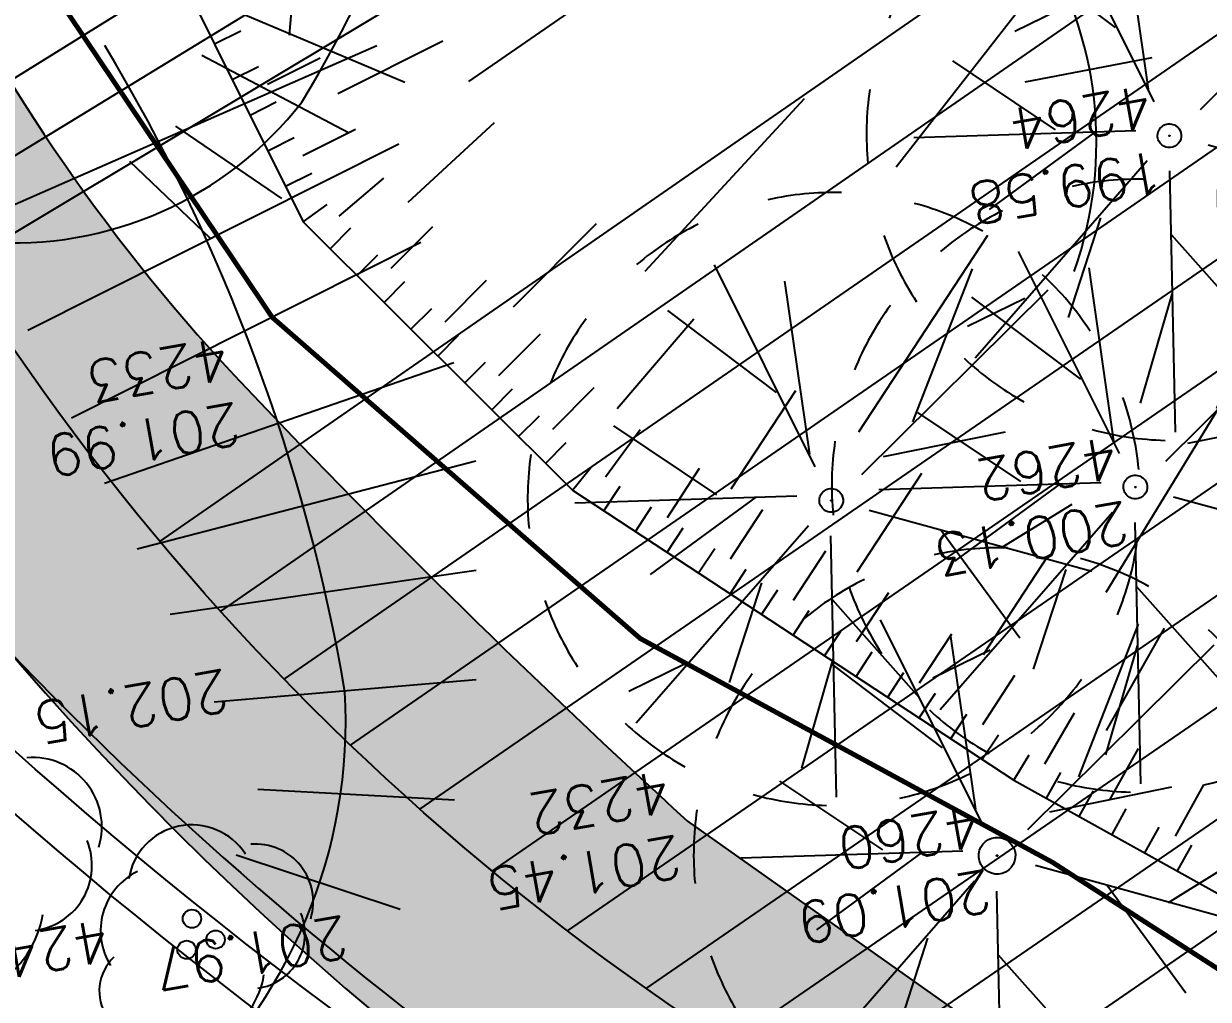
# Model space of a CAD drawing. Extents: x -2313930 to 3286427, y -3858277 to 2572692.
# Drawn here: x 475589 to 485261, y -319879 to -311919 of the extents above; entities that cross this region are included whole.
import ezdxf
from ezdxf.enums import TextEntityAlignment as Align
from ezdxf.lldxf.tags import DXFTag

# ---------------------------------------------------------------- set-up
doc = ezdxf.new("R2010")
doc.units = 0
for name, color, linetype, lineweight in [('_GAZELEC-RESERVATION 2', 132, 'Continuous', 18), ('Fond topo - P', 252, 'Continuous', 50), ('Fond topo - VOI', 252, 'Continuous', 25)]:
    doc.layers.add(name, color=color, linetype=linetype, lineweight=lineweight)
for name, color, linetype in [('Fond topo - ESPACE_BOISE', 252, 'Continuous'), ('Fond topo - TAL', 252, 'Continuous'), ('Fond topo - TAL_HAC', 252, 'Continuous'), ('Fond topo - VEG', 252, 'Continuous'), ('Fond topo - Z_500', 252, 'Continuous'), ('prlm-GAZ', 20, 'Continuous'), ('prlm-VRD', 2, 'Continuous'), ('SA - arbuste', 252, 'Continuous'), ('SA - béton balayé', 252, 'Continuous'), ('SA - EBC', 252, 'Continuous'), ('SA - ECL-réso', 252, 'Eclairage public'), ('SA - EP-réso', 252, 'EP'), ('SA - EU-réso', 252, 'EU'), ('SA - limite revêtement', 252, 'Continuous')]:
    doc.layers.add(name, color=color, linetype=linetype)
for name, color, linetype, plot in [('Fond topo - N', 252, 'Continuous', False), ('Fond topo - NCACHE', 252, 'Continuous', False), ('Fond topo - ZCACHE', 252, 'Continuous', False)]:
    doc.layers.add(name, color=color, linetype=linetype, plot=plot)
doc.styles.add('Lignes', font='arial.ttf', dxfattribs={"height": 0.35})
doc.styles.add('SIMPLEX', font='simplex_.ttf', dxfattribs={"height": 1.25})
tags = doc.linetypes.add('Eclairage public', pattern='A,5,-0.25,["ECL",Lignes,S=1,R=0,X=0,Y=-0.18],-1.25', length=6.5).pattern_tags.tags
tags[15:16] = [DXFTag(74, 4), DXFTag(75, 0), DXFTag(340, '0'), DXFTag(46, 0.0), DXFTag(50, 0.0), DXFTag(44, 0.0), DXFTag(45, 0.0)]
tags[4:5] = [DXFTag(74, 4), DXFTag(75, 0), DXFTag(340, '0'), DXFTag(46, 0.0), DXFTag(50, 0.0), DXFTag(44, 0.0), DXFTag(45, 0.0)]
tags = doc.linetypes.add('EP', pattern='A,5,-0.25,["EP",Lignes,S=1,R=0,X=0,Y=-0.18],-1.25', length=6.5).pattern_tags.tags
tags[15:16] = [DXFTag(74, 4), DXFTag(75, 0), DXFTag(340, '0'), DXFTag(46, 0.0), DXFTag(50, 0.0), DXFTag(44, 0.0), DXFTag(45, 0.0)]
tags[4:5] = [DXFTag(74, 4), DXFTag(75, 0), DXFTag(340, '0'), DXFTag(46, 0.0), DXFTag(50, 0.0), DXFTag(44, 0.0), DXFTag(45, 0.0)]
tags = doc.linetypes.add('EU', pattern='A,5,-0.25,["EU",Lignes,S=1,R=0,X=0,Y=-0.18],-1.25', length=6.5).pattern_tags.tags
tags[15:16] = [DXFTag(74, 4), DXFTag(75, 0), DXFTag(340, '0'), DXFTag(46, 0.0), DXFTag(50, 0.0), DXFTag(44, 0.0), DXFTag(45, 0.0)]
tags[4:5] = [DXFTag(74, 4), DXFTag(75, 0), DXFTag(340, '0'), DXFTag(46, 0.0), DXFTag(50, 0.0), DXFTag(44, 0.0), DXFTag(45, 0.0)]
tags = doc.linetypes.add('L1', pattern=[1.0000000298023224, 0.6000000238418579, -0.4000000059604645]).pattern_tags.tags
tags[6:7] = [DXFTag(74, 4), DXFTag(75, 0), DXFTag(340, '0'), DXFTag(46, 0.0), DXFTag(50, 0.0), DXFTag(44, 0.0), DXFTag(45, 0.0)]
tags[4:5] = [DXFTag(74, 4), DXFTag(75, 0), DXFTag(340, '0'), DXFTag(46, 0.0), DXFTag(50, 0.0), DXFTag(44, 0.0), DXFTag(45, 0.0)]
tags = doc.linetypes.add('L16', pattern=[0.37500001490116125, 0.300000011920929, -0.07500000298023224]).pattern_tags.tags
tags[6:7] = [DXFTag(74, 4), DXFTag(75, 0), DXFTag(340, '0'), DXFTag(46, 0.0), DXFTag(50, 0.0), DXFTag(44, 0.0), DXFTag(45, 0.0)]
tags[4:5] = [DXFTag(74, 4), DXFTag(75, 0), DXFTag(340, '0'), DXFTag(46, 0.0), DXFTag(50, 0.0), DXFTag(44, 0.0), DXFTag(45, 0.0)]

# ---------------------------------------------------------------- blocks, each defined once
blk = doc.blocks.new('PTOPO')
at = {"layer": 'Fond topo - NCACHE', "style": 'SIMPLEX'}
blk.add_attdef('MAT', text='', height=0.34, dxfattribs=at).set_placement((0.09999999986030161, -0.09999999962747097), align=Align.TOP_LEFT)
at = {"layer": 'Fond topo - ZCACHE', "style": 'SIMPLEX'}
blk.add_attdef('ALT', (0.09999999986030161, 0.09999999962747097), '', height=0.34, dxfattribs=at)
blk = doc.blocks.new('RESINEUX')
at = {"ltscale": 2}
for p, q in [((-0.074169265, 0.428845282), (-0.014171327, 0.418845625)), ((-0.094168577, 0.388846656), (-0.024170983, 0.388846656)), ((-0.104168234, 0.338848375), (-0.014171327, 0.348848031)), ((-0.11416789, 0.298849749), (-0.014171327, 0.318849062)), ((-0.444156549, 0.058857997), (-0.394158268, 0.108856279)), ((-0.124167546, -0.091136848), (-0.11416789, 0.098856622)), ((-0.41415758, 0.018859372), (-0.374158955, 0.08885696600000001)), ((-0.374158955, -0.011139597), (-0.33416033, 0.08885696600000001)), ((-0.33416033, -0.03113891), (-0.294161704, 0.08885696600000001)), ((-0.294161704, -0.051138223), (-0.264162735, 0.08885696600000001)), ((-0.254163079, -0.06113787900000001), (-0.234163766, 0.08885696600000001)), ((-0.204164797, -0.071137536), (-0.204164797, 0.08885696600000001)), ((-0.164166172, -0.08113719200000001), (-0.164166172, 0.08885696600000001)), ((-0.104168234, -0.06113787900000001), (0.025827299, -0.14113513))]:
    blk.add_line(p, q, dxfattribs=at)
for centre, major_axis, ratio, start_param, end_param in [((0.125824658, 0.32584846), (-0.141416496, 0.141416496), 0.9999999999990478, 6.0187679254481, 7.001196311805126), ((0.626553274, 0.375004286), (0.495806787, 0.495806787), 0.9999999999992479, 2.407115294926716, 2.808261770600389), ((-0.271161699, 0.231851691), (-0.148487321, 0.148487321), 0.999999999999426, 1.039500649605982, 1.948537937165391), ((-0.132308309, 0.771717634), (0.5413446150000001, 0.5413446150000001), 0.999999999999071, 3.63264165587472, 4.003214602841574), ((-0.265161906, -0.212133051), (-0.141416496, 0.141416496), 0.9999999999999891, 2.259520706035595, 3.289317319450373)]:
    blk.add_ellipse(centre, major_axis=major_axis, ratio=ratio, start_param=start_param, end_param=end_param, dxfattribs=at)
blk = doc.blocks.new('VEG14')
at = {"ltscale": 2, "flags": 128}
for points in [[(0.5, 0, -1), (-0.5, 0, -1)], [(0.016, 0, -1), (-0.016, 0, -1)]]:
    blk.add_lwpolyline(points, format="xyb", close=True, dxfattribs=at)
blk = doc.blocks.new('VEG12')
at = {"ltscale": 2}
for p, q in [((0.01815258799999997, 0.057406781), (0.100441039, 0.47293725)), ((0.05749608, 0.253444298), (0.145517598, 0.414706841)), ((0.037902722, 0.15845596), (-0.06593155700000003, 0.344147082)), ((-0.158788295, 0.086017079), (-0.245985314, 0.284587218)), ((0.04981112299999996, 0.033821695), (0.391570728, 0.285894318)), ((0.143890955, 0.107467204), (0.230033352, 0.253971609)), ((0.2917471699999999, 0.208620217), (0.392372872, 0.233301274)), ((-0.05229389700000003, 0.02983962500000001), (-0.383643778, 0.204631851)), ((-0.25001839, 0.135126714), (-0.3755999820000001, 0.091127132)), ((0.122915307, -0.02992704099999999), (0.317230371, 0.05540147100000001)), ((0.057557527, -0.01766878999999999), (0.411943876, -0.08413611500000001)), ((-0.05265807700000003, -0.029192154), (-0.412380265, -0.256628677)), ((-0.09359106700000003, -0.049762263), (-0.2956446150000001, -0.04653133200000001)), ((0.01825986499999999, -0.057372749), (0.107637982, -0.4128258760000001)), ((0.184132294, -0.04763066399999999), (0.323120213, -0.192805613)), ((-0.151821475, -0.09483882200000002), (-0.2999525240000001, -0.315936062)), ((0.02259491799999996, -0.07955337300000001), (0.001649748999999978, -0.36183712)), ((0.05371548199999998, -0.188497704), (0.197263789, -0.356749422))]:
    blk.add_line(p, q, dxfattribs=at)
for start, end in [(90, 103.8461539085843), (62.30769199853572, 76.15384597947835), (117.6923078993823, 131.5384619204946), (34.61538499867542, 48.46153799321151), (145.3846149358338, 159.2307690506909), (6.923076979206323, 20.76923090842763), (173.0769230068974, 186.9230769931026), (339.2307689837768, 353.0769230207937), (200.7692310571047, 214.6153850641662), (311.5384620067885, 325.3846150013246), (228.4615380795054, 242.3076921006177), (283.8461540205217, 297.6923080014643), (256.1538460914157, 270)]:
    blk.add_arc((0, 0), 0.496982058, start, end, dxfattribs=at)
blk = doc.blocks.new('A$C1F970F0F')
at = {"layer": 'SA - béton balayé'}
h = blk.add_hatch(dxfattribs=at)
h.set_pattern_fill('BETON_BALAYE', color=256, scale=49.99999999999999, angle=-10.72360141139323, style=0, pattern_type=2)
h.set_pattern_definition([(349.2763985886067, (-277130161.1279894, -473864756.7787022), (117.3825536141096, 28.65896207176165), [749.9999999999999, -99.99999999999999, 250, -49.99999999999999]), (349.2763985886067, (-277130091.1375459, -473864744.5890418), (-36.75306622226226, 74.64222748057564), [150, -16.5, 299.9999999999999, -37.49999999999999]), (349.2763985886067, (-277130128.6565508, -473864719.6726964), (261.6928111209335, -15.46358973923611), [399.9999999999999, -69.99999999999999, 200, -49.99999999999999])])
edge = h.paths.add_edge_path()
edge.add_line((-3029.358420432381, 2725.663300409979), (-3176.503412120477, 2699.68824411886))
edge.add_line((-3176.503412120477, 2699.68824411886), (-3197.938926788104, 2817.762816654752))
edge.add_line((-3197.938926788104, 2817.762816654752), (-2585.414526747907, 2927.205998263748))
edge.add_line((-2585.414526747906, 2927.205998263748), (-2578.826355698741, 2888.03185968563))
edge.add_line((-2578.826355698741, 2888.03185968563), (-1904.134724859205, 2936.930201529326))
edge.add_line((-1904.134724859205, 2936.930201529326), (-556.7846852388789, 3176.476094804919))
edge.add_arc((-574.2892230096678, 3274.932131851878), 100.0000003678063, 280.0812987824421, 378.0302388281741)
edge.add_arc((1605.009413828708, 4000.887508871435), 2197.033974330638, 193.9407361550014, 198.4415558139132, ccw=False)
edge.add_line((-527.3118890800722, 3471.582166447442), (-688.4548001430187, 4457.417421807394))
edge.add_arc((-1789.293175567613, 4303.567778650573), 1111.537152553589, 7.955943186170549, 45.96465422619263)
edge.add_arc((19.33927830369248, 6251.945001042874), 1547.302139566071, 192.879059078743, 227.9674271135737, ccw=False)
edge.add_line((-1489.03695480859, 5907.060889278498), (-1560.044395075191, 6307.792480241876))
edge.add_line((-1560.044395075191, 6307.792480241875), (-1284.318385454477, 6356.528171834126))
edge.add_line((-1284.318385454477, 6356.528171834125), (-1215.319194815332, 5966.159823136683))
edge.add_arc((19.3392790080029, 6251.94500138343), 1267.302140410601, 193.0326782619799, 228.1653141634967)
edge.add_arc((-1789.293174348239, 4303.567779083163), 1391.537151259583, 7.955943178051314, 46.18746477798038, ccw=False)
edge.add_line((-411.1498586048565, 4496.172671736105), (-275.2797675438888, 3639.964293068523))
edge.add_arc((3153.449018752114, 4499.098145884332), 3534.726590138055, 194.066934089328, 205.9179933813439)
edge.add_arc((1360.60453142281, 3627.843744498979), 1541.393806160593, 205.917993299705, 223.4935397732298)
edge.add_arc((5328.644473156121, 7392.522830198402), 7011.142392459067, 223.4935397712739, 227.6166324867172)
edge.add_line((602.5175779411827, 2213.735113210599), (898.3231051051232, 2004.633868360899))
edge.add_line((898.3231051051231, 2004.633868360899), (847.6940603821262, 1728.843869632567))
edge.add_arc((1998.283496401869, 4025.384621252822), 2568.648569604794, 204.8031901930446, 243.3886814322684, ccw=False)
edge.add_arc((-512.7503180231788, 2859.286821588871), 199.9999996293523, 26.27723080957601, 100.08129874951)
edge.add_line((-547.7593932520969, 3056.198894580915), (-1889.254979973833, 2817.69386697183))
edge.add_line((-1889.254979973833, 2817.69386697183), (-1913.538162964921, 2815.933940840666))
edge.add_line((-1913.538162964921, 2815.933940840666), (-2036.659527240996, 1231.702232686619))
edge.add_line((-2036.659527240996, 1231.702232686619), (-2036.482519291774, 133.7400379066587))
edge.add_arc((-1936.482520511362, 133.7561594007732), 100.0000000799253, 180.0092369357546, 270.0092369145096)
edge.add_line((-1936.466399054336, 33.7561606747783), (-1436.448871649034, 33.83677102289278))
edge.add_line((-1436.448871649034, 33.83677102289275), (-1436.428442326689, -86.1632271734652))
edge.add_line((-1436.42844232669, -86.1632271734652), (-1936.447053287466, -86.24383772407744))
edge.add_arc((-1936.482520706155, 133.7561592480878), 219.9999998311147, 180.0092368832574, 270.00923697005237, ccw=False)
edge.add_line((-2156.482517686297, 133.7206921626651), (-2156.660235340263, 1236.084975973609))
edge.add_line((-2156.660235340263, 1236.084975973609), (-2034.581792946551, 2807.161291871891))
edge.add_line((-2034.581792946552, 2807.16129187189), (-3029.358420432381, 2725.663300409979))
at = {"layer": 'SA - EBC'}
h = blk.add_hatch(dxfattribs=at)
h.set_pattern_fill('_USER', color=256, scale=74.99999999999999, angle=-325.7236014113932, style=0, pattern_type=0)
h.set_pattern_definition([(34.27639858860678, (-277130161.1279894, -473864756.7787022), (-42.238928459823, 61.97477650275113), [])])
edge = h.paths.add_edge_path()
edge.add_line((5801.470568619522, -3162.013069131843), (4083.559282644929, -3271.123614088357))
edge.add_line((4083.559282644929, -3271.123614088356), (4014.481307725509, -3717.332461968055))
edge.add_line((4014.48130772551, -3717.332461968055), (3135.517961824245, -3810.19300101904))
edge.add_line((3135.517961824245, -3810.19300101904), (2274.245008604417, -3693.648081323564))
edge.add_line((2274.245008604417, -3693.648081323564), (1554.636776175834, -3420.099318784944))
edge.add_arc((2508.775769578408, -2315.674454232369), 1459.498372788833, 157.1868533427094, 229.1754823893534, ccw=False)
edge.add_arc((1966.013830892235, -2087.371785851423), 870.6752834691503, 94.3015183869224, 157.1868533106914, ccw=False)
edge.add_line((1900.708697991695, -1219.149067345796), (2859.239020416566, -1223.495634912559))
edge.add_arc((3100.860739749298, 1265.329539486049), 2500.526305395239, 264.4549516394795, 302.9422754293212)
edge.add_arc((4209.331858878893, -445.3369775435177), 462.1229708170858, 302.9422754305585, 376.8336969250394)
edge.add_arc((2214.122706379954, -1049.006753214115), 2546.655714682971, 16.8336969158998, 38.14703645440247)
edge.add_arc((3041.32627014761, -399.2990096244524), 1494.806919462396, 38.14703657403813, 72.97328584086019)
edge.add_line((3479.031970107599, 1029.988031775616), (2182.437305702805, 1414.38613606858))
edge.add_line((2182.437305702805, 1414.38613606858), (1056.590900019184, 1822.819186472099))
edge.add_arc((1766.412018482452, 3779.442320525911), 2081.398594438606, 212.7495497786225, 250.0603089288685, ccw=False)
edge.add_line((15.86575126143373, 2653.472571668582), (-104.0907319930869, 3091.26353710603))
edge.add_line((-104.0907319930869, 3091.26353710603), (-169.6986146466322, 3639.54836895815))
edge.add_line((-169.6986146466322, 3639.548368958149), (-35.58090533515337, 6158.014854826562))
edge.add_arc((-194.3533792400212, 7143.826589584332), 998.5156357593988, 279.1493507374978, 373.962283499627)
edge.add_arc((2392.201579171132, 7786.918955579627), 1666.786287877102, 172.6269749467245, 193.9622835974407, ccw=False)
edge.add_arc((-45.50651600643437, 8102.354993671941), 791.2455775503726, -7.373025019439765, 16.43829965925021)
edge.add_line((713.3969204091394, 8326.263765657093), (486.7428317772967, 9142.81155059313))
edge.add_line((486.7428317772967, 9142.811550593131), (1338.845530021721, 9564.23852196786))
edge.add_line((1338.845530021721, 9564.23852196786), (1632.623584095551, 8945.24637913095))
edge.add_line((1632.623584095551, 8945.246379130947), (1394.029444699765, 8829.874494032001))
edge.add_line((1394.029444699765, 8829.874494032001), (1731.997733793977, 8131.230781666551))
edge.add_arc((1233.216649704336, 7889.945865525577), 554.0766919865823, -19.640967550384175, 25.815335324856676, ccw=False)
edge.add_line((1755.055695752756, 7703.706797235046), (1558.214479468655, 6807.520788570679))
edge.add_line((1558.214479468655, 6807.52078857068), (1570.021725572625, 6609.158708993335))
edge.add_line((1570.021725572625, 6609.158708993335), (1852.913141606868, 5734.125706863067))
edge.add_line((1852.913141606869, 5734.125706863067), (2726.748207475315, 4020.986816292172))
edge.add_line((2726.748207475315, 4020.986816292172), (3802.352916265851, 4004.947770972833))
edge.add_arc((8355.58168857983, 5950.706307988518), 4951.552134169374, 203.138762427905, 230.8301436200186)
edge.add_arc((13583.66465597079, 12367.85935474512), 13228.79229856088, 230.8301435441083, 233.1638398044412)
edge.add_line((5652.622255943647, 1780.153648245416), (4998.697813068342, 1820.441475819727))
edge.add_line((4998.697813068342, 1820.441475819727), (4863.841220233488, 767.0816613875431))
edge.add_line((4863.841220233488, 767.0816613875434), (5595.355488733695, 631.185878681516))
edge.add_line((5595.355488733695, 631.1858786815158), (5852.747939948536, -2020.707044821664))
edge.add_line((5852.747939948536, -2020.707044821665), (5881.394298709887, -2966.563612924887))
edge.add_line((5881.394298709887, -2966.563612924887), (5801.470568619523, -3162.013069131842))
at = {"layer": 'Fond topo - ESPACE_BOISE', "linetype": 'L1', "ltscale": 2, "flags": 128}
blk.add_lwpolyline([(5801.470568619522, -3162.013069131843), (4083.559282644929, -3271.123614088356), (4014.48130772551, -3717.332461968055), (3135.517961824245, -3810.19300101904), (2274.245008604417, -3693.648081323564), (1554.636776175834, -3420.099318784944, -0.3248648439675891), (1163.447808694293, -1749.787382690587, -0.2814891279475962), (1900.708697991695, -1219.149067345796), (2859.239020416566, -1223.495634912559, 0.1695292870025676), (4460.631470672048, -833.159289007697, 0.3340686001642133), (4651.652558133293, -311.5085830883972, 0.09326601102169153), (4216.884593398947, 524.0158635944096, 0.153138720952933), (3479.031970107599, 1029.988031775616), (2182.437305702805, 1414.38613606858), (1056.590900019184, 1822.819186472099, -0.1642525569996709), (15.86575126143373, 2653.472571668582), (-104.0907319930869, 3091.26353710603), (-169.6986146466322, 3639.548368958149), (-35.58090533515337, 6158.014854826562, 0.4390366150430304), (774.660880078399, 7384.751557306568, -0.09336270405047195), (739.1967976091219, 8000.81547627212, 0.104271961321091), (713.3969204091394, 8326.263765657093), (486.7428317772967, 9142.811550593131), (1338.845530021721, 9564.23852196786), (1632.623584095551, 8945.246379130947), (1394.029444699765, 8829.874494032001), (1731.997733793977, 8131.23078166655, -0.2009829630843761), (1755.055695752756, 7703.706797235046), (1558.214479468655, 6807.52078857068), (1570.021725572625, 6609.158708993335), (1852.913141606869, 5734.125706863067), (2726.748207475315, 4020.986816292172), (3802.352916265851, 4004.947770972833, 0.121417881002313), (5228.074839294609, 2111.882341611708, 0.01018302282179253), (5652.622255943647, 1780.153648245416), (4998.697813068342, 1820.441475819727), (4863.841220233488, 767.0816613875434), (5595.355488733695, 631.1858786815158), (5852.747939948536, -2020.707044821665), (5881.394298709887, -2966.563612924887)], format="xyb", close=True, dxfattribs=at)
at = {"layer": 'Fond topo - TAL', "ltscale": 2, "flags": 128}
blk.add_lwpolyline([(-123.5302720137822, 5221.471523133365), (-191.6498956813264, 5149.89069116634), (-250.1124419443469, 5002.430873541515), (-244.3641489511899, 4796.956972106978), (-172.4301427361494, 4538.765070982538), (-111.4085088218977, 4273.775672655443), (-102.3376064494456, 4066.634682282455), (-116.1263785536438, 3786.61701452102), (-123.9270524247917, 3450.200434356116), (-81.42352560867835, 3248.694998352735), (143.8016482546598, 2993.0819321279), (288.7744518628505, 2702.713250865253), (508.5369932070888, 2483.767469360457), (868.9328981152057, 2247.251295349618), (1243.079527777024, 2039.408481325549), (1662.380454104952, 1891.644250489091), (2378.37961133611, 1685.062536819512), (2867.518686564626, 1567.612339461884), (3061.566353946116, 1579.164582815518)], dxfattribs=at)
at = {"layer": 'Fond topo - TAL_HAC', "ltscale": 2}
for p, q in [((772.8802635147189, 2747.642515330168), (1009.269446934344, 3050.258036914865)), ((423.9005921134531, 2817.134388212753), (581.8319077242576, 2926.320923607092)), ((216.2880500584113, 2847.897591307066), (237.7605562286278, 2858.618201445417)), ((316.9487693447723, 2807.467251146017), (402.8387939050211, 2850.349691437897)), ((259.5064766943298, 2815.062899251365), (302.4514888801748, 2836.504119462553)), ((230.78533033445, 2818.860723121028), (252.2578365219957, 2829.581333350883)), ((245.2826107595293, 2789.823855096338), (266.7551168895402, 2800.544465147515)), ((567.8757906224942, 2662.390320955438), (698.1193959323664, 2803.459819023416)), ((288.5010373781186, 2756.989162949131), (331.446049826699, 2778.430382920988)), ((374.5070128090813, 2718.711418323536), (444.9623901901734, 2783.919084917766)), ((259.7798911444031, 2760.786986984476), (281.2523972570847, 2771.507596944146)), ((274.2771714204418, 2731.750118798437), (295.749677573329, 2742.470728845281)), ((317.9624662594077, 2707.289772015666), (354.4821225342729, 2738.439647071104)), ((288.7744518628505, 2702.713250865253), (308.2352878540685, 2716.758743416645)), ((360.6540258318593, 2664.97893343816), (394.5319030838897, 2698.983189575968)), ((460.4606655207148, 2633.299455013908), (528.2164201502524, 2701.307967076184)), ((310.7507060276371, 2680.81867273746), (327.6896446245411, 2697.820800527514)), ((742.2971137891752, 2531.305312471114), (847.6411311144008, 2691.825211728425)), ((332.7269601695474, 2658.924094613999), (349.6658988066571, 2675.926222491226)), ((354.7032142081698, 2637.029516320523), (371.6421529714437, 2654.031644363433)), ((404.6065341614326, 2621.189777182573), (438.4844113905866, 2655.194033324713)), ((376.6794683154216, 2615.13493801405), (393.6184070218482, 2632.137066257301)), ((545.1414287379, 2550.513630108199), (607.5351610600775, 2623.472674651681)), ((398.6557224802083, 2593.240359886257), (415.5946611866349, 2610.242488129507)), ((448.559042393953, 2577.400621040154), (482.4369196855016, 2611.404876886114)), ((420.6319766623242, 2571.345781849969), (437.5709153687508, 2588.34791009322)), ((442.608230827111, 2549.451203722176), (459.5471694191552, 2566.453331987088)), ((492.5115505744857, 2533.611464623217), (526.3894278833634, 2567.615720560683)), ((638.1399758077729, 2484.833387913015), (690.8119844589473, 2565.093337543837)), ((944.3513199310701, 2400.511277890434), (1044.465446824877, 2564.344002288767)), ((464.5844848775154, 2527.556625616044), (481.5234235492835, 2544.558753676283)), ((535.557860570067, 2494.667565598511), (563.8934295695601, 2533.411539660048)), ((486.5607390423021, 2505.66204748825), (503.4996776794117, 2522.664175365478)), ((508.5369932070888, 2483.767469360457), (523.6681612699489, 2502.396687147282)), ((586.0614069286803, 2461.597425660224), (612.3974112109444, 2501.72740024687)), ((741.1102343891926, 2417.257338351262), (793.7822429883793, 2497.517287707566)), ((534.2795577865879, 2466.873456935097), (547.4475598992964, 2486.93844432859)), ((560.0221224631401, 2449.979444396568), (573.1901245758485, 2470.044431790062)), ((637.5465362193902, 2427.809400879346), (663.8825405363127, 2467.939375649004)), ((585.7646870599685, 2433.085432062714), (598.932689281512, 2453.150419530384)), ((611.5072517538499, 2416.191419615692), (624.675253843682, 2436.256407013518)), ((689.0316654581122, 2394.021375823952), (715.3676697750349, 2434.15135059361)), ((844.0804929186245, 2349.681288514991), (896.752501569799, 2429.941238145813)), ((637.2498163160199, 2399.297407098826), (650.4178184287283, 2419.36239449232)), ((662.9923810272305, 2382.403394743309), (676.1603831170626, 2402.468382141135)), ((740.5167947834805, 2360.233351226088), (766.8527990657446, 2400.363325812734)), ((688.7349456067298, 2365.509382317949), (701.9029478109439, 2385.574369694114)), ((944.5600629957671, 2287.593709061917), (991.9501381779589, 2371.081317656717)), ((714.4775102950639, 2348.615369966765), (727.6455123731139, 2368.680357177247)), ((792.0019240222027, 2326.445326170694), (818.3379283564545, 2366.575301031857)), ((740.2200748801104, 2331.721357445567), (753.3880770843246, 2351.786344821731)), ((765.9626395857738, 2314.827345185889), (779.1306416984822, 2334.892332579382)), ((843.4870532553775, 2292.657301211138), (869.8230575723002, 2332.787275980796)), ((791.7052041708201, 2297.93333266469), (804.8732063403759, 2317.998319857843)), ((894.33253933588, 2260.586680250939), (918.4111501589706, 2302.110414368101)), ((817.4477688244959, 2281.039320130495), (830.6157709372044, 2301.104307523988)), ((843.1903334615299, 2264.145307883814), (856.3583356657443, 2284.210295259978)), ((947.3995227909488, 2231.11667267924), (970.7089758443456, 2273.077003943078)), ((868.9328981152057, 2247.251295349618), (881.3526949142174, 2267.787815050962)), ((895.6576573427967, 2232.405380034765), (907.3123838892541, 2253.38554552076)), ((922.3824166618933, 2217.559464702581), (934.0371431688327, 2238.539630480424)), ((1000.849041354966, 2201.424842123709), (1024.158494391033, 2243.385173296041)), ((949.1071758839369, 2202.713549483566), (960.7619023388885, 2223.693714986891)), ((975.8319351115279, 2187.867634168713), (987.4866616579852, 2208.847799654709)), ((1002.556694430624, 2173.02171883653), (1014.211420885576, 2194.001884339855))]:
    blk.add_line(p, q, dxfattribs=at)
at = {"layer": 'Fond topo - VOI', "linetype": 'L16', "ltscale": 2, "flags": 128}
blk.add_lwpolyline([(-410.4573954082604, 4496.281983435452), (-275.2797675438889, 3639.964293068524, 0.05175614001462255), (-25.75674943525667, 2954.12476405697, 0.07683847699775821), (242.3973429298351, 2566.944338701083, 0.01799232695016924), (602.5175779411827, 2213.735113210599), (898.3231434213683, 2004.634077694301), (1143.547512896615, 1887.824205350663), (1442.276114517919, 1769.658652589777), (1681.948853588895, 1683.954706367697), (2114.845544182086, 1578.014617527221), (2515.756121386211, 1462.263694100857), (2910.512600857042, 1321.392171708825), (3516.952153602057, 1025.948174333774), (3901.184930821766, 864.3683668971058), (4241.50575886574, 689.604471750609), (4497.895798403801, 355.994847623038), (4647.689449561236, -149.636488564905), (4746.352122538518, -642.243459669855), (4898.077129065638, -1354.668971112381), (4990.027461718793, -2094.77839309662), (5021.209996846888, -2419.063814886839), (5045.042919798527, -2502.419951333245, 0.2291964161509024), (5239.005744553338, -2711.489723728723), (5354.800928152768, -2670.843148670674), (5445.831428399385, -2528.106701577661), (5524.939717540758, -2152.462322599101), (5588.808554118679, -1772.826003617761), (5596.946294726647, -1078.989912171996), (5595.427037839852, -760.3391798385524), (5607.922173153986, 21.2368958841555), (5625.650588417848, 675.8970783981483), (5679.873644702147, 1402.6777603776)], format="xyb", dxfattribs=at)
at = {"layer": 'SA - arbuste'}
for centre in [(197.8852660608181, 2134.070615262249), (217.1782430352579, 2117.096123405284), (193.5420061226714, 2108.710845466079)]:
    blk.add_circle(centre, 7.5, dxfattribs=at)
at = {"layer": 'SA - arbuste', "ltscale": 0.800000011920929}
for centre, radius, start, end in [((67.74421618363317, 2209.087540124813), 56.59152, 342.9842594908044, 94.63470451053406), ((197.7453941705863, 2158.565023285696), 52.09335999999999, 32.90494436753904, 171.1222226947237), ((62.74443975517164, 2177.582995264067), 53.515008, 277.8831335487014, 22.28760135417932), ((249.752930866765, 2147.85047376835), 47.1596, 342.9842594908044, 94.63470455183064), ((177.2491031189035, 2124.257171719683), 53.97568, 116.3248627154267, 211.8320558480262), ((-4.938497025062134, 2150.779806719638), 82.09075199999998, 251.0377365658391, 350.7437826127198), ((245.5864505394057, 2121.596686457761), 44.59584, 277.883133485357, 22.28760127864609), ((160.1449955609248, 2075.024203158423), 37.90984, 133.2696686351559, 293.7521365895177), ((189.1840032024413, 2099.260695960484), 68.40896, 251.0377365927819, 350.7437825594993)]:
    blk.add_arc(centre, radius, start, end, dxfattribs=at)
at = {"layer": 'SA - ECL-réso', "ltscale": 0.75, "elevation": 9.999999999999998e-08, "flags": 128}
blk.add_lwpolyline([(-1475.110443905265, 5766.401422545955, 0.1362120017762133), (-838.9789361074819, 4822.492392310165, -0.03575262993527941), (-599.8260445017723, 3757.456632320135, 0.08458757116206624), (-142.8597030717047, 2572.739655090864, 0.1018241665879795), (784.6364305523733, 1789.941469141512, -0.1154325763872777), (1801.014147016003, 1141.354277914741)], format="xyb", dxfattribs=at)
at = {"layer": 'SA - EP-réso', "ltscale": 0.75, "elevation": 9.999999999999998e-08, "flags": 128}
blk.add_lwpolyline([(2566.152516580046, 876.3103505561792), (2567.183615954937, 961.9083501940681, 0.3038135515548239), (2422.871377904824, 1127.726289594517), (1293.799864130439, 1498.886731004649, -0.2451589190929156), (-1104.395255167816, 4052.061781908328), (-1490.651059086209, 6224.425435984132, 0.2442911667358615), (-1508.197340965751, 6251.265406478272)], format="xyb", dxfattribs=at)
at = {"layer": 'SA - EU-réso', "ltscale": 0.75, "elevation": 9.999999999999998e-08, "flags": 128}
blk.add_lwpolyline([(2617.534404683669, 958.3520565071242, 0.02430399992714655), (2617.147610928713, 968.2506084235482, 0.3084876794272485), (2431.642292807388, 1163.244017275639), (1304.186131232575, 1535.139853239783, -0.2470799863846096), (-1058.641706458652, 4066.126741684488), (-1387.237039322209, 5924.109169990921, -0.1208395636719429), (-1366.982120749651, 6059.298974206537), (-1307.40268621278, 6189.662523912101, 0.1663501201703965), (-1302.251692345747, 6260.024822760921)], format="xyb", dxfattribs=at)
at = {"layer": 'SA - limite revêtement', "elevation": 9.999999999999998e-08, "flags": 128}
blk.add_lwpolyline([(-1436.448871649034, 33.83677102289275), (-1936.466399054336, 33.7561606747783, -0.4142135620469812), (-2036.482519291774, 133.7400379066588), (-2036.659527327642, 1231.70223222909), (-1913.538162964921, 2815.933940840666), (-1889.254979973833, 2817.69386697183), (-547.7593932520969, 3056.198894580915, -0.3336449630277845), (-333.4178316771334, 2947.829800860764, 0.1988934486659822), (1104.398889199973, 1617.718371132152)], format="xyb", dxfattribs=at)
at = {"layer": 'Fond topo - P', "ltscale": 2}
ref = blk.add_blockref('PTOPO', (995.983659158841, 2772.986581889563), dxfattribs=dict(at, xscale=99.99999999999994, yscale=99.99999999999994, zscale=99.99999999999994, rotation=190.0656205306617))
ref.add_attrib('MAT', '4264', dxfattribs={"layer": 'Fond topo - N', "color": 0, "ltscale": 2, "height": 33.99999999999999, "rotation": 190.0656204987762, "style": 'SIMPLEX'}).set_placement((984.38981729783, 2781.084904361072), align=Align.TOP_LEFT)
ref.add_attrib('ALT', '199.58', (987.8853364183615, 2761.392739984702), dxfattribs={"layer": 'Fond topo - Z_500', "color": 0, "ltscale": 2, "height": 33.99999999999999, "rotation": 190.0656204987762, "style": 'SIMPLEX'})
ref = blk.add_blockref('PTOPO', (242.3973429298351, 2566.944338701083), dxfattribs=dict(at, xscale=99.99999999999994, yscale=99.99999999999994, zscale=99.99999999999994, rotation=190.0656205306617))
ref.add_attrib('MAT', '4233', dxfattribs={"layer": 'Fond topo - N', "color": 0, "ltscale": 2, "height": 33.99999999999999, "rotation": 190.0656204987762, "style": 'SIMPLEX'}).set_placement((230.8035010064296, 2575.042661468771), align=Align.TOP_LEFT)
ref.add_attrib('ALT', '201.99', (234.2990202066848, 2555.350496887727), dxfattribs={"layer": 'Fond topo - Z_500', "color": 0, "ltscale": 2, "height": 33.99999999999999, "rotation": 190.0656204987762, "style": 'SIMPLEX'})
ref = blk.add_blockref('PTOPO', (968.1480531068212, 2486.281032010831), dxfattribs=dict(at, xscale=99.99999999999994, yscale=99.99999999999994, zscale=99.99999999999994, rotation=190.0656205306617))
ref.add_attrib('MAT', '4262', dxfattribs={"layer": 'Fond topo - N', "color": 0, "ltscale": 2, "height": 33.99999999999999, "rotation": 190.0656204987762, "style": 'SIMPLEX'}).set_placement((956.5542112749215, 2494.37935476119), align=Align.TOP_LEFT)
ref.add_attrib('ALT', '200.13', (960.0497303607946, 2474.687190201808), dxfattribs={"layer": 'Fond topo - Z_500', "color": 0, "ltscale": 2, "height": 33.99999999999999, "rotation": 190.0656204987762, "style": 'SIMPLEX'})
ref = blk.add_blockref('PTOPO', (51.2037546881806, 2304.584091417314), dxfattribs=dict(at, xscale=99.99999999999994, yscale=99.99999999999994, zscale=99.99999999999994, rotation=190.0656205306617))
ref.add_attrib('MAT', '4239', dxfattribs={"layer": 'Fond topo - N', "color": 0, "ltscale": 2, "height": 33.99999999999999, "rotation": 190.0656204987762, "style": 'SIMPLEX'}).set_placement((39.60991280429317, 2312.682413893156), align=Align.TOP_LEFT)
ref.add_attrib('ALT', '202.15', (224.7974559304019, 2337.71590971702), dxfattribs={"layer": 'Fond topo - Z_500', "color": 0, "ltscale": 2, "height": 33.99999999999999, "rotation": 190.0656204987762, "style": 'SIMPLEX'})
ref = blk.add_blockref('PTOPO', (602.5175779411827, 2213.735113210599), dxfattribs=dict(at, xscale=99.99999999999994, yscale=99.99999999999994, zscale=99.99999999999994, rotation=190.0656205306617))
ref.add_attrib('MAT', '4232', dxfattribs={"layer": 'Fond topo - N', "color": 0, "ltscale": 2, "height": 33.99999999999999, "rotation": 190.0656204987762, "style": 'SIMPLEX'}).set_placement((590.9237361439415, 2221.83343614397), align=Align.TOP_LEFT)
ref.add_attrib('ALT', '201.45', (594.4192552180325, 2202.141271397244), dxfattribs={"layer": 'Fond topo - Z_500', "color": 0, "ltscale": 2, "height": 33.99999999999999, "rotation": 190.0656204987762, "style": 'SIMPLEX'})
ref = blk.add_blockref('PTOPO', (855.6666545337623, 2185.685874933852), dxfattribs=dict(at, xscale=99.99999999999994, yscale=99.99999999999994, zscale=99.99999999999994, rotation=190.0656205306617))
ref.add_attrib('MAT', '4260', dxfattribs={"layer": 'Fond topo - N', "color": 0, "ltscale": 2, "height": 33.99999999999999, "rotation": 190.0656204987762, "style": 'SIMPLEX'}).set_placement((844.0728127247392, 2193.784197679879), align=Align.TOP_LEFT)
ref.add_attrib('ALT', '201.09', (847.5683318106121, 2174.092033120497), dxfattribs={"layer": 'Fond topo - Z_500', "color": 0, "ltscale": 2, "height": 33.99999999999999, "rotation": 190.0656204987762, "style": 'SIMPLEX'})
ref = blk.add_blockref('PTOPO', (144.5005904818109, 2092.142593435912), dxfattribs=dict(at, xscale=99.99999999999994, yscale=99.99999999999994, zscale=99.99999999999994, rotation=190.0656205306617))
ref.add_attrib('MAT', '4240', dxfattribs={"layer": 'Fond topo - N', "color": 0, "ltscale": 2, "height": 33.99999999999999, "rotation": 190.0656204987762, "style": 'SIMPLEX'}).set_placement((132.9067486152527, 2100.240916003259), align=Align.TOP_LEFT)
ref.add_attrib('ALT', '201.97', (322.3020656538437, 2136.599515959093), dxfattribs={"layer": 'Fond topo - Z_500', "color": 0, "ltscale": 2, "height": 33.99999999999999, "rotation": 190.0656204987762, "style": 'SIMPLEX'})
at = {"layer": 'Fond topo - VEG', "ltscale": 2, "zscale": 99.99999999999997}
for name, p, xscale, yscale, rotation in [('RESINEUX', (481.2973427888265, 3282.347322088516), 1495.917170092388, 1495.917170092388, 145.849199487197), ('RESINEUX', (75.36073756637182, 2986.082905223622), 1994.55622678985, 1994.55622678985, 116.6488402594871), ('VEG12', (998.7314555945098, 2774.437889337091), 503.1999999999997, 503.1999999999997, 192.432705982593), ('VEG12', (1285.319118077517, 2721.363962790343), 503.1999999999997, 503.1999999999997, 192.432705982593), ('VEG14', (995.983659158841, 2772.986581889563), 19.38, 19.38, 207.8417380991697), ('VEG12', (970.3474786494575, 2487.442705640676), 503.1999999999997, 503.1999999999997, 192.432705982593), ('VEG12', (722.0145675993734, 2476.571699240583), 503.1999999999997, 503.1999999999997, 192.432705982593), ('VEG14', (968.1480531068212, 2486.281032010831), 19.38, 19.38, 207.8417380991697), ('VEG14', (719.8151420740664, 2475.410025702244), 19.38, 19.38, 207.8417380991697), ('VEG12', (857.5918947418347, 2186.702731870624), 503.1999999999997, 503.1999999999997, 192.432705982593), ('VEG14', (855.2422188933562, 2185.461700160643), 30, 30, 207.8417380991697)]:
    blk.add_blockref(name, p, dxfattribs=dict(at, xscale=xscale, yscale=yscale, rotation=rotation))

msp = doc.modelspace()

# ---------------------------------------------------------------- linework, layer by layer
at = {"layer": '_GAZELEC-RESERVATION 2'}
msp.add_circle((486248.4803309143, -227485.9628347494), 2800178.148749841, dxfattribs=at)
at = {"layer": 'prlm-GAZ', "color": 1, "linetype": 'ByBlock', "ltscale": 0.8, "const_width": 39.99999999999999}
msp.add_lwpolyline([(486036.1658379976, -333920.3063273691), (486036.1658379985, -321092.0817941166), (485745.1314261099, -319891.859701565), (483990.1504007615, -318762.2682959479), (480623.0722939819, -316935.2518396126), (477618.4124488747, -314314.342070756), (475125.3909453312, -310604.8600509046), (473708.1772957314, -307684.3809709703), (472941.5981646795, -304483.2946165223), (471371.4657233302, -293948.4824185842), (470297.647968119, -291236.67129779), (469341.3883525701, -289564.9496543207), (467936.8299185028, -287788.017336342), (466101.772836809, -286049.6800488858), (464186.4087342788, -282802.495153212), (463167.9514538366, -279466.351069971), (463067.0550505994, -277025.806886889)], dxfattribs=at)

# ---------------------------------------------------------------- block references
at = {"layer": 'prlm-VRD', "xscale": 10, "yscale": 10, "zscale": 10}
msp.add_blockref('A$C1F970F0F', (474984.297679401, -340562.691042779), dxfattribs=at)

doc.saveas('drawing.dxf')
